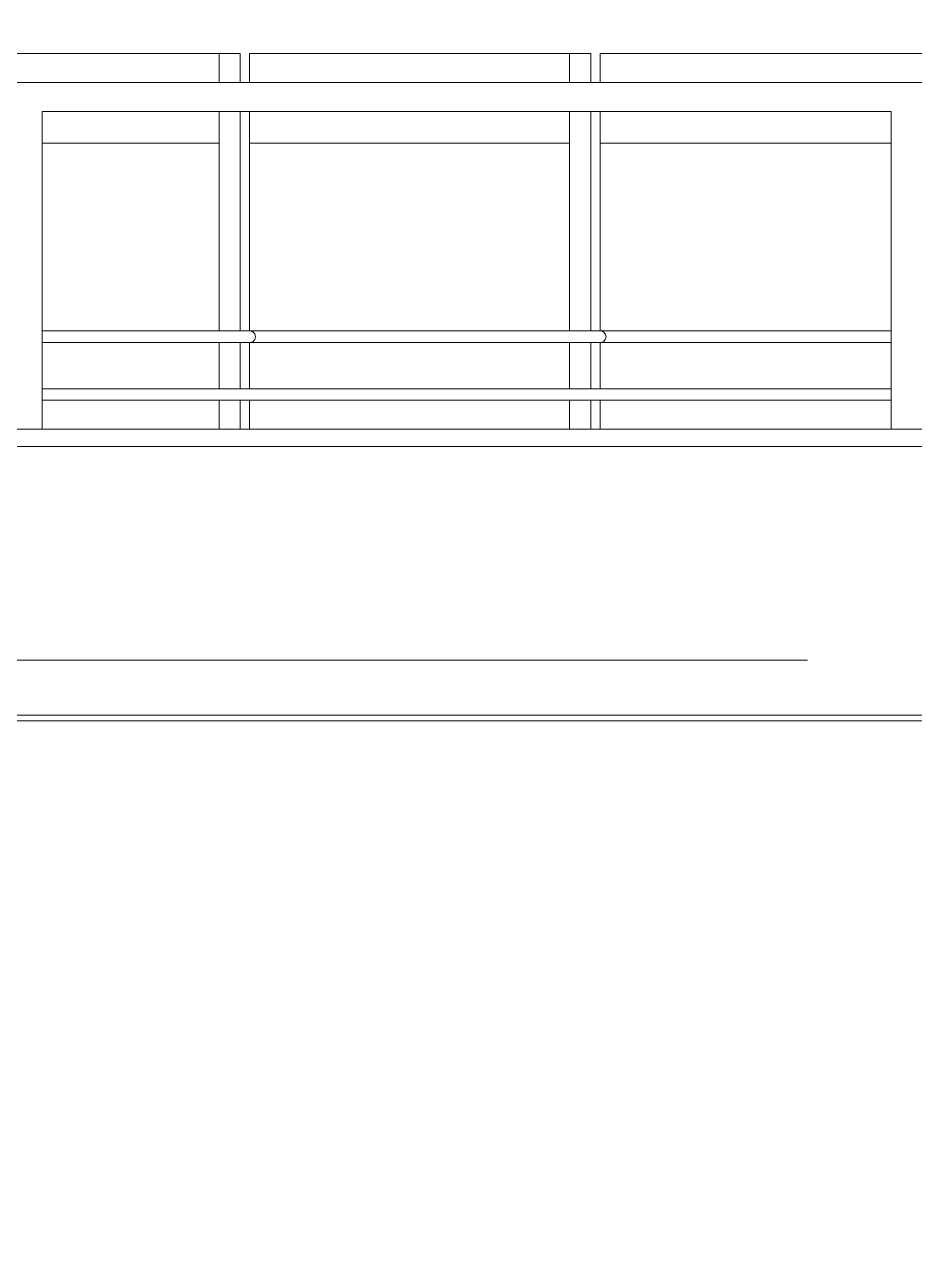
# Model space of a CAD drawing. Header units: millimetres. Extents: x -46169 to 174149, y -86316 to 18123.
# Drawn here: x 111127 to 112667, y -69298 to -67158 of the extents above; entities that cross this region are included whole.
import ezdxf

# ---------------------------------------------------------------- set-up
doc = ezdxf.new("R2010")
doc.units = ezdxf.units.MM
doc.header["$MEASUREMENT"] = 0
doc.linetypes.add('Dashed', pattern=[2822.222233, 1411.111116, -1411.111116])
doc.linetypes.add('Wipeout_Contour', pattern=[1000, 0, -1000])
doc.layers.add('A04_A04_1_A-35-M_FFE_Sanitary_Pen_No__105', color=7, linetype='Continuous', lineweight=15, true_color=0xa6a6a6)
doc.layers.add('A04_A04_1_New_A-25-M_Wall_Ext_Pen_No__64', color=7, linetype='Continuous', lineweight=20, true_color=0x606060)
doc.layers.add('A04_A04_1_New_A-25-M_Curtain_Wall', color=7, linetype='Continuous')
doc.layers.add('A04_A04_1_New_A-25-M_Wall_Ext', color=7, linetype='Continuous')
doc.layers.add('A04_A04_1_New_A-25-M_Curtain_Wall_Pen_No__87', color=8, linetype='Continuous', lineweight=20)
doc.layers.add('A04_A04_1_New_A-25-M_Wall_Ext_Pen_No__87', color=8, linetype='Continuous', lineweight=20)

msp = doc.modelspace()

# ---------------------------------------------------------------- wipeouts: each hides what was drawn before it
at = {"color": 254, "linetype": 'Wipeout_Contour', "lineweight": 0, "ltscale": 531857.36797}
msp.add_wipeout([(109955.2, -68352.9), (109955.2, -68362.9), (118100.2, -68362.9), (118100.2, -68352.9)], dxfattribs=at).dxf.layer = 'A04_A04_1_New_A-25-M_Curtain_Wall'
at = {"color": 254, "linetype": 'Wipeout_Contour', "lineweight": 0, "ltscale": 523856.049022}
msp.add_wipeout([(112115.5, -67207.9), (112722.3, -67207.9), (112722.3, -67157.9), (112115.5, -67157.9)], dxfattribs=at).dxf.layer = 'A04_A04_1_New_A-25-M_Wall_Ext'
at = {"color": 254, "linetype": 'Wipeout_Contour', "lineweight": 0, "ltscale": 517090.719773}
msp.add_wipeout([(109627.4, -67307.9), (111137.4, -67307.9), (111137.4, -67257.9), (109627.4, -67257.9)], dxfattribs=at).dxf.layer = 'A04_A04_1_New_A-25-M_Wall_Ext'
at = {"color": 254, "linetype": 'Wipeout_Contour', "lineweight": 0, "ltscale": 520765.449726}
msp.add_wipeout([(111157.6, -67362.9), (111157.6, -67687.9), (111463.9, -67687.9), (111463.9, -67362.9)], dxfattribs=at).dxf.layer = 'A04_A04_1_New_A-25-M_Wall_Ext'
at = {"color": 254, "linetype": 'Wipeout_Contour', "lineweight": 0, "ltscale": 522418.333645}
msp.add_wipeout([(111516.6, -67362.9), (111516.6, -67687.9), (112070.8, -67687.9), (112070.8, -67362.9)], dxfattribs=at).dxf.layer = 'A04_A04_1_New_A-25-M_Wall_Ext'
at = {"color": 254, "linetype": 'Wipeout_Contour', "lineweight": 0, "ltscale": 524411.446589}
msp.add_wipeout([(112627.4, -67362.9), (112123.5, -67362.9), (112123.5, -67687.9), (112627.4, -67687.9)], dxfattribs=at).dxf.layer = 'A04_A04_1_New_A-25-M_Wall_Ext'
at = {"color": 254, "linetype": 'Wipeout_Contour', "lineweight": 0, "ltscale": 521227.336223}
msp.add_wipeout([(111463.9, -67707.9), (111157.6, -67707.9), (111157.6, -67787.9), (111463.9, -67787.9)], dxfattribs=at).dxf.layer = 'A04_A04_1_New_A-25-M_Wall_Ext'
at = {"color": 254, "linetype": 'Wipeout_Contour', "lineweight": 0, "ltscale": 522878.760533}
msp.add_wipeout([(111516.6, -67787.9), (112070.8, -67787.9), (112070.8, -67707.9), (111516.6, -67707.9)], dxfattribs=at).dxf.layer = 'A04_A04_1_New_A-25-M_Wall_Ext'
at = {"color": 254, "linetype": 'Wipeout_Contour', "lineweight": 0, "ltscale": 524870.124109}
msp.add_wipeout([(112627.4, -67707.9), (112123.5, -67707.9), (112123.5, -67787.9), (112627.4, -67787.9)], dxfattribs=at).dxf.layer = 'A04_A04_1_New_A-25-M_Wall_Ext'
at = {"color": 254, "linetype": 'Wipeout_Contour', "lineweight": 0, "ltscale": 521404.176028}
msp.add_wipeout([(111157.6, -67857.9), (111463.9, -67857.9), (111463.9, -67807.9), (111157.6, -67807.9)], dxfattribs=at).dxf.layer = 'A04_A04_1_New_A-25-M_Wall_Ext'
at = {"color": 254, "linetype": 'Wipeout_Contour', "lineweight": 0, "ltscale": 523055.042384}
msp.add_wipeout([(111516.6, -67807.9), (111516.6, -67857.9), (112070.8, -67857.9), (112070.8, -67807.9)], dxfattribs=at).dxf.layer = 'A04_A04_1_New_A-25-M_Wall_Ext'
at = {"color": 254, "linetype": 'Wipeout_Contour', "lineweight": 0, "ltscale": 525045.737175}
msp.add_wipeout([(112123.5, -67857.9), (112627.4, -67857.9), (112627.4, -67807.9), (112123.5, -67807.9)], dxfattribs=at).dxf.layer = 'A04_A04_1_New_A-25-M_Wall_Ext'

# ---------------------------------------------------------------- next in the draw order: wipeouts: each hides what was drawn before it
at = {"color": 254, "linetype": 'Wipeout_Contour', "lineweight": 0, "ltscale": 5627447.604024815}
msp.add_wipeout([(109935.2, -69331.1), (111402.3, -69331.1), (111402.3, -69307.9), (111414.6, -69307.9), (111414.6, -69331.1), (112402, -69331.1), (112402, -69307.9), (112414.3, -69307.9), (112414.3, -69331.1), (112801.7, -69331.1), (112801.7, -69307.9), (112813.9, -69307.9), (112813.9, -69331.1), (113751.7, -69331.1), (113751.7, -69307.9), (113763.9, -69307.9), (113763.9, -69331.1), (114751.7, -69331.1), (114751.7, -69307.9), (114763.9, -69307.9), (114763.9, -69331.1), (115151.6, -69331.1), (115151.6, -69307.9), (115163.8, -69307.9), (115163.8, -69331.1), (116101.8, -69331.1), (116101.8, -69307.9), (116114, -69307.9), (116114, -69331.1), (117101.9, -69331.1), (117101.9, -69307.9), (117114.1, -69307.9), (117114.1, -69331.1), (117502, -69331.1), (117502, -69307.9), (117514.2, -69307.9), (117514.2, -69331.1), (118172.9, -69331.1), (118172.9, -69307.9), (118175.2, -69307.9), (118175.2, -68362.9), (109935.2, -68362.9)], dxfattribs=at).dxf.layer = 'A04_A04_1_New_A-25-M_Curtain_Wall'
at = {"color": 254, "linetype": 'Wipeout_Contour', "lineweight": 0, "ltscale": 522917.054353}
msp.add_wipeout([(112107.4, -67207.9), (112107.4, -67257.9), (112123.5, -67257.9), (112123.5, -67207.9)], dxfattribs=at).dxf.layer = 'A04_A04_1_New_A-25-M_Wall_Ext'
at = {"color": 254, "linetype": 'Wipeout_Contour', "lineweight": 0, "ltscale": 521385.312524}
msp.add_wipeout([(111516.6, -67307.9), (111500.6, -67307.9), (111500.6, -67687.9), (111516.6, -67687.9)], dxfattribs=at).dxf.layer = 'A04_A04_1_New_A-25-M_Wall_Ext'
at = {"color": 254, "linetype": 'Wipeout_Contour', "lineweight": 0, "ltscale": 523463.391527}
msp.add_wipeout([(112123.5, -67307.9), (112107.4, -67307.9), (112107.4, -67687.9), (112123.5, -67687.9)], dxfattribs=at).dxf.layer = 'A04_A04_1_New_A-25-M_Wall_Ext'
at = {"color": 254, "linetype": 'Wipeout_Contour', "lineweight": 0, "ltscale": 521903.460846}
msp.add_wipeout([(111516.6, -67707.9), (111500.6, -67707.9), (111500.6, -67787.9), (111516.6, -67787.9)], dxfattribs=at).dxf.layer = 'A04_A04_1_New_A-25-M_Wall_Ext'
at = {"color": 254, "linetype": 'Wipeout_Contour', "lineweight": 0, "ltscale": 523979.483701}
msp.add_wipeout([(112107.4, -67707.9), (112107.4, -67787.9), (112123.5, -67787.9), (112123.5, -67707.9)], dxfattribs=at).dxf.layer = 'A04_A04_1_New_A-25-M_Wall_Ext'
at = {"color": 254, "linetype": 'Wipeout_Contour', "lineweight": 0, "ltscale": 522080.071428}
msp.add_wipeout([(111500.6, -67857.9), (111516.6, -67857.9), (111516.6, -67807.9), (111500.6, -67807.9)], dxfattribs=at).dxf.layer = 'A04_A04_1_New_A-25-M_Wall_Ext'
at = {"color": 254, "linetype": 'Wipeout_Contour', "lineweight": 0, "ltscale": 524155.394747}
msp.add_wipeout([(112107.4, -67807.9), (112107.4, -67857.9), (112123.5, -67857.9), (112123.5, -67807.9)], dxfattribs=at).dxf.layer = 'A04_A04_1_New_A-25-M_Wall_Ext'

# ---------------------------------------------------------------- next in the draw order: wipeouts: each hides what was drawn before it
at = {"color": 254, "linetype": 'Wipeout_Contour', "lineweight": 0, "ltscale": 522826.660531}
msp.add_wipeout([(112070.8, -67207.9), (112070.8, -67257.9), (112107.4, -67257.9), (112107.4, -67207.9)], dxfattribs=at).dxf.layer = 'A04_A04_1_New_A-25-M_Wall_Ext'
at = {"color": 254, "linetype": 'Wipeout_Contour', "lineweight": 0, "ltscale": 521295.143945}
msp.add_wipeout([(111463.9, -67307.9), (111463.9, -67687.9), (111500.6, -67687.9), (111500.6, -67307.9)], dxfattribs=at).dxf.layer = 'A04_A04_1_New_A-25-M_Wall_Ext'
at = {"color": 254, "linetype": 'Wipeout_Contour', "lineweight": 0, "ltscale": 523373.091988}
msp.add_wipeout([(112107.4, -67307.9), (112070.8, -67307.9), (112070.8, -67687.9), (112107.4, -67687.9)], dxfattribs=at).dxf.layer = 'A04_A04_1_New_A-25-M_Wall_Ext'
at = {"color": 254, "linetype": 'Wipeout_Contour', "lineweight": 0, "ltscale": 521813.381841}
msp.add_wipeout([(111500.6, -67707.9), (111463.9, -67707.9), (111463.9, -67787.9), (111500.6, -67787.9)], dxfattribs=at).dxf.layer = 'A04_A04_1_New_A-25-M_Wall_Ext'
at = {"color": 254, "linetype": 'Wipeout_Contour', "lineweight": 0, "ltscale": 523889.273172}
msp.add_wipeout([(112070.8, -67707.9), (112070.8, -67787.9), (112107.4, -67787.9), (112107.4, -67707.9)], dxfattribs=at).dxf.layer = 'A04_A04_1_New_A-25-M_Wall_Ext'
at = {"color": 254, "linetype": 'Wipeout_Contour', "lineweight": 0, "ltscale": 524793.590111}
msp.add_wipeout([(112132.5, -67702.9), (112129.2, -67706.6), (112627.4, -67706.6), (112627.4, -67702.9)], dxfattribs=at).dxf.layer = 'A04_A04_1_New_A-25-M_Wall_Ext'
at = {"color": 254, "linetype": 'Wipeout_Contour', "lineweight": 0, "ltscale": 521990.022904}
msp.add_wipeout([(111463.9, -67857.9), (111500.6, -67857.9), (111500.6, -67807.9), (111463.9, -67807.9)], dxfattribs=at).dxf.layer = 'A04_A04_1_New_A-25-M_Wall_Ext'
at = {"color": 254, "linetype": 'Wipeout_Contour', "lineweight": 0, "ltscale": 524065.214519}
msp.add_wipeout([(112070.8, -67857.9), (112107.4, -67857.9), (112107.4, -67807.9), (112070.8, -67807.9)], dxfattribs=at).dxf.layer = 'A04_A04_1_New_A-25-M_Wall_Ext'

# ---------------------------------------------------------------- next in the draw order: linework, layer by layer
at = {"layer": 'A04_A04_1_New_A-25-M_Wall_Ext_Pen_No__87', "linetype": 'Continuous'}
msp.add_line((111516.6, -67362.9), (112070.8, -67362.9), dxfattribs=at)

# ---------------------------------------------------------------- next in the draw order: wipeouts: each hides what was drawn before it
at = {"color": 254, "linetype": 'Wipeout_Contour', "lineweight": 0, "ltscale": 521773.891804}
msp.add_wipeout([(112115.5, -67157.9), (111508.6, -67157.9), (111508.6, -67207.9), (112115.5, -67207.9)], dxfattribs=at).dxf.layer = 'A04_A04_1_New_A-25-M_Wall_Ext'
at = {"color": 254, "linetype": 'Wipeout_Contour', "lineweight": 0, "ltscale": 524788.575209}
msp.add_wipeout([(112132.5, -67702.9), (112627.4, -67702.9), (112627.4, -67697.9), (112133.8, -67697.9)], dxfattribs=at).dxf.layer = 'A04_A04_1_New_A-25-M_Wall_Ext'

# ---------------------------------------------------------------- next in the draw order: linework, layer by layer
at = {"layer": 'A04_A04_1_New_A-25-M_Wall_Ext_Pen_No__64', "linetype": 'Continuous'}
msp.add_line((112123.5, -67207.9), (112714.3, -67207.9), dxfattribs=at)

# ---------------------------------------------------------------- next in the draw order: wipeouts: each hides what was drawn before it
at = {"color": 254, "linetype": 'Wipeout_Contour', "lineweight": 0, "ltscale": 520836.796706}
msp.add_wipeout([(111500.6, -67207.9), (111500.6, -67257.9), (111516.6, -67257.9), (111516.6, -67207.9)], dxfattribs=at).dxf.layer = 'A04_A04_1_New_A-25-M_Wall_Ext'
at = {"color": 254, "linetype": 'Wipeout_Contour', "lineweight": 0, "ltscale": 524778.25504}
msp.add_wipeout([(112627.4, -67692.9), (112132.5, -67692.9), (112133.8, -67697.9), (112627.4, -67697.9)], dxfattribs=at).dxf.layer = 'A04_A04_1_New_A-25-M_Wall_Ext'

# ---------------------------------------------------------------- next in the draw order: wipeouts: each hides what was drawn before it
at = {"color": 254, "linetype": 'Wipeout_Contour', "lineweight": 0, "ltscale": 520746.533194}
msp.add_wipeout([(111500.6, -67207.9), (111463.9, -67207.9), (111463.9, -67257.9), (111500.6, -67257.9)], dxfattribs=at).dxf.layer = 'A04_A04_1_New_A-25-M_Wall_Ext'
at = {"color": 254, "linetype": 'Wipeout_Contour', "lineweight": 0, "ltscale": 524791.960113}
msp.add_wipeout([(112124.6, -67707.9), (112627.4, -67707.9), (112627.4, -67706.6), (112129.2, -67706.6)], dxfattribs=at).dxf.layer = 'A04_A04_1_New_A-25-M_Wall_Ext'
at = {"color": 254, "linetype": 'Wipeout_Contour', "lineweight": 0, "ltscale": 524765.394665}
msp.add_wipeout([(112129.2, -67689.3), (112132.5, -67692.9), (112627.4, -67692.9), (112627.4, -67689.3)], dxfattribs=at).dxf.layer = 'A04_A04_1_New_A-25-M_Wall_Ext'

# ---------------------------------------------------------------- next in the draw order: wipeouts: each hides what was drawn before it
at = {"color": 254, "linetype": 'Wipeout_Contour', "lineweight": 0, "ltscale": 519694.730174}
msp.add_wipeout([(110901.8, -67207.9), (111508.6, -67207.9), (111508.6, -67157.9), (110901.8, -67157.9)], dxfattribs=at).dxf.layer = 'A04_A04_1_New_A-25-M_Wall_Ext'
at = {"color": 254, "linetype": 'Wipeout_Contour', "lineweight": 0, "ltscale": 524753.443945}
msp.add_wipeout([(112124.6, -67687.9), (112129.2, -67689.3), (112627.4, -67689.3), (112627.4, -67687.9)], dxfattribs=at).dxf.layer = 'A04_A04_1_New_A-25-M_Wall_Ext'
at = {"color": 254, "linetype": 'Wipeout_Contour', "lineweight": 0, "ltscale": 522904.724707}
msp.add_wipeout([(111525.7, -67702.9), (111522.3, -67706.6), (112129.2, -67706.6), (112132.5, -67702.9)], dxfattribs=at).dxf.layer = 'A04_A04_1_New_A-25-M_Wall_Ext'

# ---------------------------------------------------------------- next in the draw order: linework, layer by layer
at = {"layer": 'A04_A04_1_New_A-25-M_Wall_Ext_Pen_No__64', "linetype": 'Continuous'}
for p, q in [((110909.8, -67207.9), (111500.6, -67207.9)), ((111516.6, -67207.9), (112107.4, -67207.9))]:
    msp.add_line(p, q, dxfattribs=at)

# ---------------------------------------------------------------- next in the draw order: wipeouts: each hides what was drawn before it
at = {"color": 254, "linetype": 'Wipeout_Contour', "lineweight": 0, "ltscale": 522903.587641}
msp.add_wipeout([(111526.9, -67697.9), (111525.7, -67702.9), (112132.5, -67702.9), (112133.8, -67697.9)], dxfattribs=at).dxf.layer = 'A04_A04_1_New_A-25-M_Wall_Ext'

# ---------------------------------------------------------------- next in the draw order: wipeouts: each hides what was drawn before it
at = {"color": 254, "linetype": 'Wipeout_Contour', "lineweight": 0, "ltscale": 522893.230225}
msp.add_wipeout([(111525.7, -67692.9), (111526.9, -67697.9), (112133.8, -67697.9), (112132.5, -67692.9)], dxfattribs=at).dxf.layer = 'A04_A04_1_New_A-25-M_Wall_Ext'

# ---------------------------------------------------------------- next in the draw order: wipeouts: each hides what was drawn before it
at = {"color": 254, "linetype": 'Wipeout_Contour', "lineweight": 0, "ltscale": 522896.336731}
msp.add_wipeout([(111522.3, -67706.6), (111517.8, -67707.9), (112124.6, -67707.9), (112129.2, -67706.6)], dxfattribs=at).dxf.layer = 'A04_A04_1_New_A-25-M_Wall_Ext'
at = {"color": 254, "linetype": 'Wipeout_Contour', "lineweight": 0, "ltscale": 522876.427326}
msp.add_wipeout([(111522.3, -67689.3), (111525.7, -67692.9), (112132.5, -67692.9), (112129.2, -67689.3)], dxfattribs=at).dxf.layer = 'A04_A04_1_New_A-25-M_Wall_Ext'

# ---------------------------------------------------------------- next in the draw order: linework, layer by layer
at = {"layer": 'A04_A04_1_New_A-25-M_Wall_Ext_Pen_No__64', "linetype": 'Continuous'}
for p, q in [((112124.6, -67707.9), (112129.2, -67706.6)), ((112129.2, -67706.6), (112132.5, -67702.9))]:
    msp.add_line(p, q, dxfattribs=at)

# ---------------------------------------------------------------- next in the draw order: wipeouts: each hides what was drawn before it
at = {"color": 254, "linetype": 'Wipeout_Contour', "lineweight": 0, "ltscale": 522857.680859}
msp.add_wipeout([(111517.8, -67687.9), (111522.3, -67689.3), (112129.2, -67689.3), (112124.6, -67687.9)], dxfattribs=at).dxf.layer = 'A04_A04_1_New_A-25-M_Wall_Ext'
at = {"color": 254, "linetype": 'Wipeout_Contour', "lineweight": 0, "ltscale": 521240.269325}
msp.add_wipeout([(111157.6, -67706.6), (111522.3, -67706.6), (111525.7, -67702.9), (111157.6, -67702.9)], dxfattribs=at).dxf.layer = 'A04_A04_1_New_A-25-M_Wall_Ext'

# ---------------------------------------------------------------- next in the draw order: linework, layer by layer
at = {"layer": 'A04_A04_1_New_A-25-M_Wall_Ext_Pen_No__64', "linetype": 'Continuous'}
for p, q in [((112129.2, -67689.3), (112124.6, -67687.9)), ((112132.5, -67692.9), (112129.2, -67689.3)), ((112133.8, -67697.9), (112132.5, -67692.9)), ((112132.5, -67702.9), (112133.8, -67697.9))]:
    msp.add_line(p, q, dxfattribs=at)

# ---------------------------------------------------------------- next in the draw order: wipeouts: each hides what was drawn before it
at = {"color": 254, "linetype": 'Wipeout_Contour', "lineweight": 0, "ltscale": 521235.179237}
msp.add_wipeout([(111157.6, -67702.9), (111525.7, -67702.9), (111526.9, -67697.9), (111157.6, -67697.9)], dxfattribs=at).dxf.layer = 'A04_A04_1_New_A-25-M_Wall_Ext'

# ---------------------------------------------------------------- next in the draw order: wipeouts: each hides what was drawn before it
at = {"color": 254, "linetype": 'Wipeout_Contour', "lineweight": 0, "ltscale": 521224.788721}
msp.add_wipeout([(111157.6, -67697.9), (111526.9, -67697.9), (111525.7, -67692.9), (111157.6, -67692.9)], dxfattribs=at).dxf.layer = 'A04_A04_1_New_A-25-M_Wall_Ext'

# ---------------------------------------------------------------- next in the draw order: wipeouts: each hides what was drawn before it
at = {"color": 254, "linetype": 'Wipeout_Contour', "lineweight": 0, "ltscale": 521211.8817}
msp.add_wipeout([(111157.6, -67692.9), (111525.7, -67692.9), (111522.3, -67689.3), (111157.6, -67689.3)], dxfattribs=at).dxf.layer = 'A04_A04_1_New_A-25-M_Wall_Ext'
at = {"color": 254, "linetype": 'Wipeout_Contour', "lineweight": 0, "ltscale": 521238.689313}
msp.add_wipeout([(111157.6, -67707.9), (111517.8, -67707.9), (111522.3, -67706.6), (111157.6, -67706.6)], dxfattribs=at).dxf.layer = 'A04_A04_1_New_A-25-M_Wall_Ext'

# ---------------------------------------------------------------- next in the draw order: linework, layer by layer
at = {"layer": 'A04_A04_1_New_A-25-M_Wall_Ext_Pen_No__64', "linetype": 'Continuous'}
for p, q in [((111517.8, -67707.9), (111522.3, -67706.6)), ((112124.6, -67707.9), (111517.8, -67707.9)), ((111522.3, -67706.6), (111525.7, -67702.9))]:
    msp.add_line(p, q, dxfattribs=at)

# ---------------------------------------------------------------- next in the draw order: wipeouts: each hides what was drawn before it
at = {"color": 254, "linetype": 'Wipeout_Contour', "lineweight": 0, "ltscale": 521199.910616}
msp.add_wipeout([(111157.6, -67689.3), (111522.3, -67689.3), (111517.8, -67687.9), (111157.6, -67687.9)], dxfattribs=at).dxf.layer = 'A04_A04_1_New_A-25-M_Wall_Ext'

# ---------------------------------------------------------------- next in the draw order: linework, layer by layer
at = {"layer": 'A04_A04_1_New_A-25-M_Wall_Ext_Pen_No__64', "linetype": 'Continuous'}
for p, q in [((112124.6, -67687.9), (111517.8, -67687.9)), ((111522.3, -67689.3), (111517.8, -67687.9)), ((111525.7, -67692.9), (111522.3, -67689.3)), ((111526.9, -67697.9), (111525.7, -67692.9)), ((111525.7, -67702.9), (111526.9, -67697.9))]:
    msp.add_line(p, q, dxfattribs=at)

# ---------------------------------------------------------------- next in the draw order: wipeouts: each hides what was drawn before it
at = {"color": 254, "linetype": 'Wipeout_Contour', "lineweight": 0, "ltscale": 520292.721685}
msp.add_wipeout([(111157.4, -67307.9), (111117.4, -67307.9), (111117.4, -67857.9), (111157.4, -67857.9)], dxfattribs=at).dxf.layer = 'A04_A04_1_New_A-25-M_Wall_Ext'

# ---------------------------------------------------------------- next in the draw order: linework, layer by layer
at = {"layer": 'A04_A04_1_New_A-25-M_Wall_Ext_Pen_No__64', "linetype": 'Continuous'}
for p, q in [((111517.8, -67687.9), (111157.6, -67687.9)), ((111517.8, -67707.9), (111157.6, -67707.9))]:
    msp.add_line(p, q, dxfattribs=at)
at = {"layer": 'A04_A04_1_New_A-25-M_Wall_Ext_Pen_No__87', "linetype": 'Continuous'}
msp.add_line((111157.5, -67362.9), (111463.9, -67362.9), dxfattribs=at)

# ---------------------------------------------------------------- next in the draw order: wipeouts: each hides what was drawn before it
at = {"color": 254, "linetype": 'Wipeout_Contour', "lineweight": 0, "ltscale": 522257.496431}
msp.add_wipeout([(111137.4, -67307.9), (112647.4, -67307.9), (112647.4, -67257.9), (111137.4, -67257.9)], dxfattribs=at).dxf.layer = 'A04_A04_1_New_A-25-M_Wall_Ext'

# ---------------------------------------------------------------- next in the draw order: linework, layer by layer
at = {"layer": 'A04_A04_1_New_A-25-M_Wall_Ext_Pen_No__64', "linetype": 'Continuous'}
for p, q in [((111463.9, -67257.9), (111463.9, -67207.9)), ((111500.6, -67257.9), (111500.6, -67207.9)), ((111516.6, -67257.9), (111516.6, -67207.9)), ((112070.8, -67257.9), (112070.8, -67207.9)), ((112107.4, -67257.9), (112107.4, -67207.9)), ((112123.5, -67257.9), (112123.5, -67207.9)), ((109627.4, -67257.9), (111137.4, -67257.9)), ((111463.9, -67687.9), (111463.9, -67307.9)), ((111500.6, -67687.9), (111500.6, -67307.9)), ((111516.6, -67687.9), (111516.6, -67307.9)), ((112070.8, -67687.9), (112070.8, -67307.9)), ((112107.4, -67687.9), (112107.4, -67307.9)), ((112123.5, -67687.9), (112123.5, -67307.9))]:
    msp.add_line(p, q, dxfattribs=at)

# ---------------------------------------------------------------- next in the draw order: wipeouts: each hides what was drawn before it
at = {"color": 254, "linetype": 'Wipeout_Contour', "lineweight": 0, "ltscale": 525462.779382}
msp.add_wipeout([(112667.4, -67307.9), (112627.4, -67307.9), (112627.4, -67857.9), (112667.4, -67857.9)], dxfattribs=at).dxf.layer = 'A04_A04_1_New_A-25-M_Wall_Ext'

# ---------------------------------------------------------------- next in the draw order: linework, layer by layer
at = {"layer": 'A04_A04_1_New_A-25-M_Wall_Ext_Pen_No__64', "linetype": 'Continuous'}
for p, q in [((111157.4, -67307.9), (112627.4, -67307.9)), ((112627.4, -67687.9), (112124.6, -67687.9)), ((112627.4, -67707.9), (112124.6, -67707.9))]:
    msp.add_line(p, q, dxfattribs=at)
at = {"layer": 'A04_A04_1_New_A-25-M_Wall_Ext_Pen_No__87', "linetype": 'Continuous'}
msp.add_line((112123.5, -67362.9), (112627.4, -67362.9), dxfattribs=at)

# ---------------------------------------------------------------- next in the draw order: wipeouts: each hides what was drawn before it
at = {"color": 254, "linetype": 'Wipeout_Contour', "lineweight": 0, "ltscale": 1061988.203704401}
msp.add_wipeout([(109930.2, -67857.9), (109930.2, -67907.9), (109935.2, -67907.9), (109935.2, -67887.9), (118175.2, -67887.9), (118175.2, -67907.9), (118180.2, -67907.9), (118180.2, -67857.9)], dxfattribs=at).dxf.layer = 'A04_A04_1_New_A-25-M_Curtain_Wall'
at = {"color": 254, "linetype": 'Wipeout_Contour', "lineweight": 0, "ltscale": 527442.8275}
msp.add_wipeout([(112647.4, -67307.9), (114157.4, -67307.9), (114157.4, -67257.9), (112647.4, -67257.9)], dxfattribs=at).dxf.layer = 'A04_A04_1_New_A-25-M_Wall_Ext'
at = {"color": 254, "linetype": 'Wipeout_Contour', "lineweight": 0, "ltscale": 523302.831617}
msp.add_wipeout([(111157.6, -67787.9), (111157.6, -67789.3), (112627.4, -67789.3), (112627.4, -67787.9)], dxfattribs=at).dxf.layer = 'A04_A04_1_New_A-25-M_Wall_Ext'

# ---------------------------------------------------------------- next in the draw order: linework, layer by layer
at = {"layer": 'A04_A04_1_New_A-25-M_Curtain_Wall_Pen_No__87', "linetype": 'Continuous'}
msp.add_line((118180.2, -67857.9), (109930.2, -67857.9), dxfattribs=at)
at = {"layer": 'A04_A04_1_New_A-25-M_Wall_Ext_Pen_No__64', "linetype": 'Continuous'}
for p, q in [((111137.4, -67257.9), (112647.4, -67257.9)), ((112647.4, -67257.9), (114157.4, -67257.9))]:
    msp.add_line(p, q, dxfattribs=at)

# ---------------------------------------------------------------- next in the draw order: wipeouts: each hides what was drawn before it
at = {"color": 254, "linetype": 'Wipeout_Contour', "lineweight": 0, "ltscale": 531465.678895}
msp.add_wipeout([(109935.2, -67887.9), (109935.2, -68352.9), (118175.2, -68352.9), (118175.2, -67887.9)], dxfattribs=at).dxf.layer = 'A04_A04_1_New_A-25-M_Curtain_Wall'
at = {"color": 254, "linetype": 'Wipeout_Contour', "lineweight": 0, "ltscale": 523308.013451}
msp.add_wipeout([(112627.4, -67789.3), (111157.6, -67789.3), (111157.6, -67792.9), (112627.4, -67792.9)], dxfattribs=at).dxf.layer = 'A04_A04_1_New_A-25-M_Wall_Ext'

# ---------------------------------------------------------------- next in the draw order: linework, layer by layer
at = {"layer": 'A04_A04_1_A-35-M_FFE_Sanitary_Pen_No__105', "linetype": 'Dashed'}
msp.add_line((105427.1, -68257.9), (131120.2, -68257.9), dxfattribs=at)
at = {"layer": 'A04_A04_1_New_A-25-M_Curtain_Wall_Pen_No__87', "linetype": 'Continuous'}
for p, q in [((118175.2, -67887.9), (109935.2, -67887.9)), ((109935.2, -68352.9), (118175.2, -68352.9)), ((118175.2, -68362.9), (109935.2, -68362.9))]:
    msp.add_line(p, q, dxfattribs=at)

# ---------------------------------------------------------------- next in the draw order: wipeouts: each hides what was drawn before it
at = {"color": 254, "linetype": 'Wipeout_Contour', "lineweight": 0, "ltscale": 523316.988888}
msp.add_wipeout([(112627.4, -67792.9), (111157.6, -67792.9), (111157.6, -67797.9), (112627.4, -67797.9)], dxfattribs=at).dxf.layer = 'A04_A04_1_New_A-25-M_Wall_Ext'

# ---------------------------------------------------------------- next in the draw order: wipeouts: each hides what was drawn before it
at = {"color": 254, "linetype": 'Wipeout_Contour', "lineweight": 0, "ltscale": 523327.353361}
msp.add_wipeout([(112627.4, -67797.9), (111157.6, -67797.9), (111157.6, -67802.9), (112627.4, -67802.9)], dxfattribs=at).dxf.layer = 'A04_A04_1_New_A-25-M_Wall_Ext'

# ---------------------------------------------------------------- next in the draw order: linework, layer by layer
at = {"layer": 'A04_A04_1_New_A-25-M_Wall_Ext_Pen_No__64', "linetype": 'Continuous'}
for p, q in [((111463.9, -67787.9), (111463.9, -67707.9)), ((111500.6, -67787.9), (111500.6, -67707.9)), ((111516.6, -67787.9), (111516.6, -67707.9)), ((112070.8, -67787.9), (112070.8, -67707.9)), ((112107.4, -67787.9), (112107.4, -67707.9)), ((112123.5, -67787.9), (112123.5, -67707.9)), ((111157.6, -67787.9), (112627.4, -67787.9))]:
    msp.add_line(p, q, dxfattribs=at)

# ---------------------------------------------------------------- next in the draw order: wipeouts: each hides what was drawn before it
at = {"color": 254, "linetype": 'Wipeout_Contour', "lineweight": 0, "ltscale": 523336.329716}
msp.add_wipeout([(112627.4, -67802.9), (111157.6, -67802.9), (111157.6, -67806.6), (112627.4, -67806.6)], dxfattribs=at).dxf.layer = 'A04_A04_1_New_A-25-M_Wall_Ext'

# ---------------------------------------------------------------- next in the draw order: wipeouts: each hides what was drawn before it
at = {"color": 254, "linetype": 'Wipeout_Contour', "lineweight": 0, "ltscale": 523341.512354}
msp.add_wipeout([(111157.6, -67806.6), (111157.6, -67807.9), (112627.4, -67807.9), (112627.4, -67806.6)], dxfattribs=at).dxf.layer = 'A04_A04_1_New_A-25-M_Wall_Ext'

# ---------------------------------------------------------------- next in the draw order: linework, layer by layer
at = {"layer": 'A04_A04_1_New_A-25-M_Wall_Ext_Pen_No__64', "linetype": 'Continuous'}
for p, q in [((111157.4, -67857.9), (111157.4, -67307.9)), ((111157.6, -67857.9), (111157.6, -67307.9)), ((112627.4, -67857.9), (112627.4, -67307.9)), ((111157.6, -67807.9), (112627.4, -67807.9)), ((111463.9, -67857.9), (111463.9, -67807.9)), ((111500.6, -67857.9), (111500.6, -67807.9)), ((111516.6, -67857.9), (111516.6, -67807.9)), ((112070.8, -67857.9), (112070.8, -67807.9)), ((112107.4, -67857.9), (112107.4, -67807.9)), ((112123.5, -67857.9), (112123.5, -67807.9))]:
    msp.add_line(p, q, dxfattribs=at)

doc.saveas('drawing.dxf')
